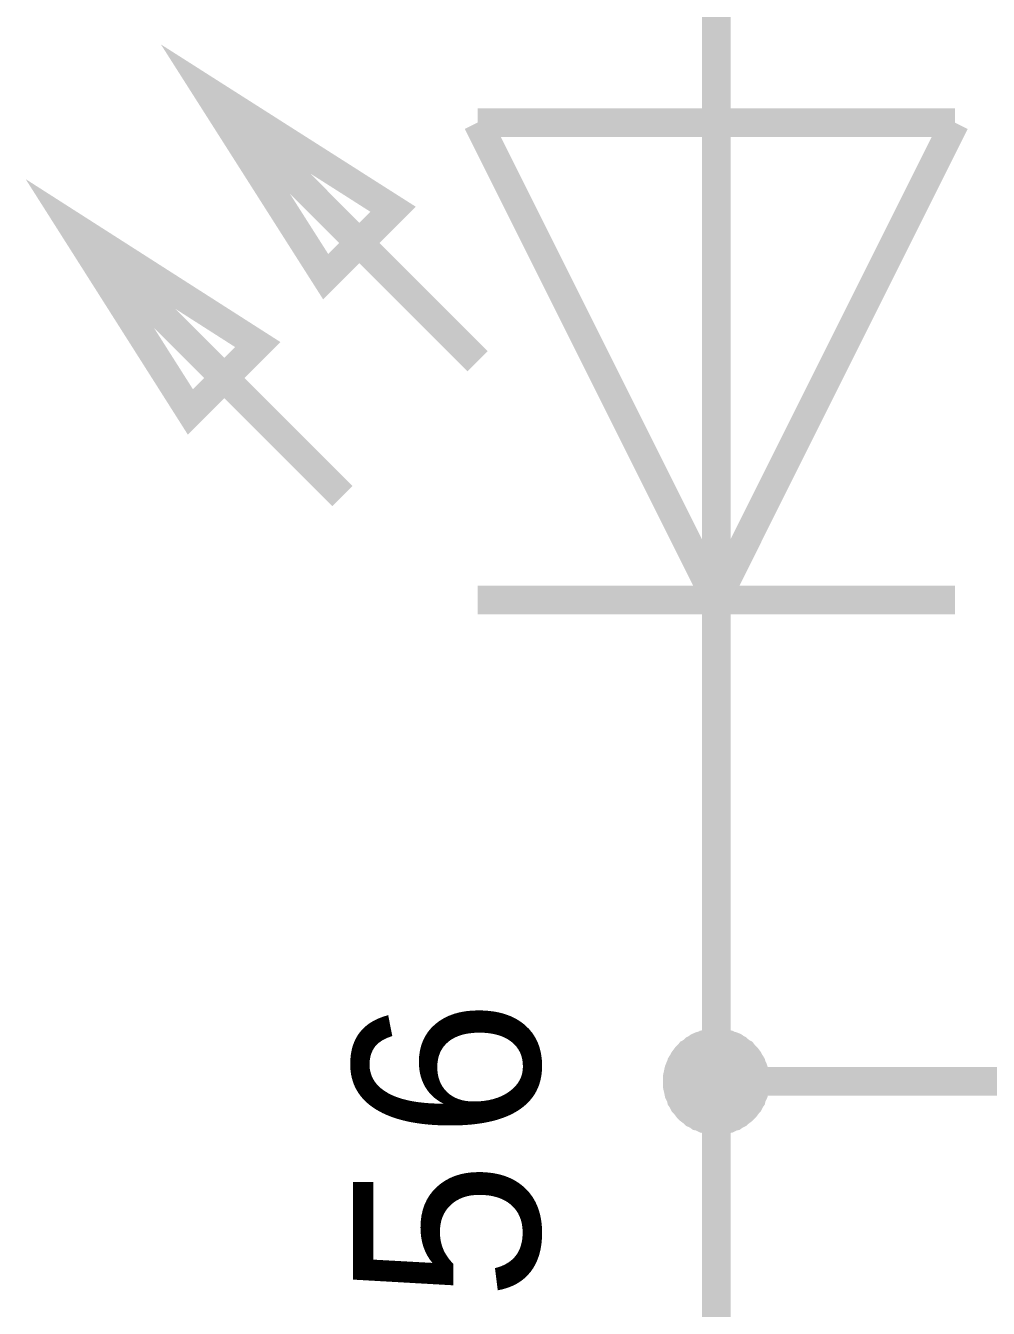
# Model space of a CAD drawing. Header units: millimetres. Extents: x 0 to 20.9, y 0 to 9.5.
# Drawn here: x 0.715 to 1.112, y 3.813 to 4.341 of the extents above; entities that cross this region are included whole.
import ezdxf

# ---------------------------------------------------------------- set-up
doc = ezdxf.new("R2010")
doc.units = ezdxf.units.MM
doc.header["$MEASUREMENT"] = 0
doc.layers.add('Sheet', color=255, linetype='Continuous')

msp = doc.modelspace()

# ---------------------------------------------------------------- linework, layer by layer
at = {"layer": 'Sheet'}
for points, const_width in [([(1.00016, 4.3014), (1.00016, 4.39997)], 0.0118), ([(0.90179, 4.20303), (0.79048, 4.31435)], 0.0118), ([(0.83914, 4.23791), (0.79048, 4.31435)], 0.0118), ([(0.86692, 4.26569), (0.79048, 4.31435)], 0.0118), ([(0.90179, 4.3014), (1.09853, 4.3014)], 0.0118), ([(0.90179, 4.3014), (1.00016, 4.10466)], 0.0118), ([(1.09853, 4.3014), (1.00016, 4.10466)], 0.0118), ([(1.00016, 4.10466), (1.00016, 4.3014)], 0.0118), ([(0.84603, 4.14748), (0.73472, 4.25879)], 0.0118), ([(0.81115, 4.20992), (0.73472, 4.25879)], 0.0118), ([(0.78338, 4.18215), (0.73472, 4.25879)], 0.0118), ([(0.90179, 4.10466), (1.09853, 4.10466)], 0.0118), ([(1.00016, 4.10466), (1.00016, 4.0063)], 0.0118), ([(1.00016, 3.90626), (1.00016, 4.0063)], 0.0118), ([(0.98011, 3.90626), (0.98011, 3.90731), (0.98011, 3.90835), (0.98032, 3.90939), (0.98053, 3.91023), (0.98074, 3.91127), (0.98095, 3.91211), (0.98136, 3.91315), (0.98178, 3.91399), (0.98199, 3.91482), (0.98262, 3.91587), (0.98303, 3.91649), (0.98345, 3.91733), (0.98408, 3.91817), (0.98471, 3.919), (0.98533, 3.91963), (0.98596, 3.92025), (0.98658, 3.92109), (0.98742, 3.92151), (0.98826, 3.92213), (0.98888, 3.92276), (0.98972, 3.92318), (0.99055, 3.9238), (0.99139, 3.92422), (0.99243, 3.92464), (0.99327, 3.92485), (0.9941, 3.92527), (0.99515, 3.92547), (0.99619, 3.92568), (0.99703, 3.92589), (0.99807, 3.9261), (0.99912, 3.9261), (1.00016, 3.9261)], 0.0039), ([(0.98011, 3.90626), (0.98011, 3.90731), (0.98011, 3.90835), (0.98032, 3.90939), (0.98053, 3.91023), (0.98074, 3.91127), (0.98095, 3.91211), (0.98136, 3.91315), (0.98178, 3.91399), (0.98199, 3.91482), (0.98262, 3.91587), (0.98303, 3.91649), (0.98345, 3.91733), (0.98408, 3.91817), (0.98471, 3.919), (0.98533, 3.91963), (0.98596, 3.92025), (0.98658, 3.92109), (0.98742, 3.92151), (0.98826, 3.92213), (0.98888, 3.92276), (0.98972, 3.92318), (0.99055, 3.9238), (0.99139, 3.92422), (0.99243, 3.92464), (0.99327, 3.92485), (0.9941, 3.92527), (0.99515, 3.92547), (0.99619, 3.92568), (0.99703, 3.92589), (0.99807, 3.9261), (0.99912, 3.9261), (1.00016, 3.9261)], 0.0039), ([(0.98011, 3.90626), (0.98011, 3.90731), (0.98011, 3.90835), (0.98032, 3.90939), (0.98053, 3.91023), (0.98074, 3.91127), (0.98095, 3.91211), (0.98136, 3.91315), (0.98178, 3.91399), (0.98199, 3.91482), (0.98262, 3.91587), (0.98303, 3.91649), (0.98345, 3.91733), (0.98408, 3.91817), (0.98471, 3.919), (0.98533, 3.91963), (0.98596, 3.92025), (0.98658, 3.92109), (0.98742, 3.92151), (0.98826, 3.92213), (0.98888, 3.92276), (0.98972, 3.92318), (0.99055, 3.9238), (0.99139, 3.92422), (0.99243, 3.92464), (0.99327, 3.92485), (0.9941, 3.92527), (0.99515, 3.92547), (0.99619, 3.92568), (0.99703, 3.92589), (0.99807, 3.9261), (0.99912, 3.9261), (1.00016, 3.9261)], 0.0039), ([(0.98011, 3.90626), (0.98011, 3.90731), (0.98011, 3.90835), (0.98032, 3.90939), (0.98053, 3.91023), (0.98074, 3.91127), (0.98095, 3.91211), (0.98136, 3.91315), (0.98178, 3.91399), (0.98199, 3.91482), (0.98262, 3.91587), (0.98303, 3.91649), (0.98345, 3.91733), (0.98408, 3.91817), (0.98471, 3.919), (0.98533, 3.91963), (0.98596, 3.92025), (0.98658, 3.92109), (0.98742, 3.92151), (0.98826, 3.92213), (0.98888, 3.92276), (0.98972, 3.92318), (0.99055, 3.9238), (0.99139, 3.92422), (0.99243, 3.92464), (0.99327, 3.92485), (0.9941, 3.92527), (0.99515, 3.92547), (0.99619, 3.92568), (0.99703, 3.92589), (0.99807, 3.9261), (0.99912, 3.9261), (1.00016, 3.9261)], 0.0039), ([(0.98011, 3.90626), (0.98011, 3.90731), (0.98011, 3.90835), (0.98032, 3.90939), (0.98053, 3.91023), (0.98074, 3.91127), (0.98095, 3.91211), (0.98136, 3.91315), (0.98178, 3.91399), (0.98199, 3.91482), (0.98262, 3.91587), (0.98303, 3.91649), (0.98345, 3.91733), (0.98408, 3.91817), (0.98471, 3.919), (0.98533, 3.91963), (0.98596, 3.92025), (0.98658, 3.92109), (0.98742, 3.92151), (0.98826, 3.92213), (0.98888, 3.92276), (0.98972, 3.92318), (0.99055, 3.9238), (0.99139, 3.92422), (0.99243, 3.92464), (0.99327, 3.92485), (0.9941, 3.92527), (0.99515, 3.92547), (0.99619, 3.92568), (0.99703, 3.92589), (0.99807, 3.9261), (0.99912, 3.9261), (1.00016, 3.9261)], 0.0039), ([(0.98011, 3.90626), (0.98011, 3.90731), (0.98011, 3.90835), (0.98032, 3.90939), (0.98053, 3.91023), (0.98074, 3.91127), (0.98095, 3.91211), (0.98136, 3.91315), (0.98178, 3.91399), (0.98199, 3.91482), (0.98262, 3.91587), (0.98303, 3.91649), (0.98345, 3.91733), (0.98408, 3.91817), (0.98471, 3.919), (0.98533, 3.91963), (0.98596, 3.92025), (0.98658, 3.92109), (0.98742, 3.92151), (0.98826, 3.92213), (0.98888, 3.92276), (0.98972, 3.92318), (0.99055, 3.9238), (0.99139, 3.92422), (0.99243, 3.92464), (0.99327, 3.92485), (0.9941, 3.92527), (0.99515, 3.92547), (0.99619, 3.92568), (0.99703, 3.92589), (0.99807, 3.9261), (0.99912, 3.9261), (1.00016, 3.9261)], 0.0039), ([(0.98011, 3.90626), (0.98011, 3.90731), (0.98011, 3.90835), (0.98032, 3.90939), (0.98053, 3.91023), (0.98074, 3.91127), (0.98095, 3.91211), (0.98136, 3.91315), (0.98178, 3.91399), (0.98199, 3.91482), (0.98262, 3.91587), (0.98303, 3.91649), (0.98345, 3.91733), (0.98408, 3.91817), (0.98471, 3.919), (0.98533, 3.91963), (0.98596, 3.92025), (0.98658, 3.92109), (0.98742, 3.92151), (0.98826, 3.92213), (0.98888, 3.92276), (0.98972, 3.92318), (0.99055, 3.9238), (0.99139, 3.92422), (0.99243, 3.92464), (0.99327, 3.92485), (0.9941, 3.92527), (0.99515, 3.92547), (0.99619, 3.92568), (0.99703, 3.92589), (0.99807, 3.9261), (0.99912, 3.9261), (1.00016, 3.9261)], 0.0039), ([(0.98011, 3.90626), (0.98011, 3.90731), (0.98011, 3.90835), (0.98032, 3.90939), (0.98053, 3.91023), (0.98074, 3.91127), (0.98095, 3.91211), (0.98136, 3.91315), (0.98178, 3.91399), (0.98199, 3.91482), (0.98262, 3.91587), (0.98303, 3.91649), (0.98345, 3.91733), (0.98408, 3.91817), (0.98471, 3.919), (0.98533, 3.91963), (0.98596, 3.92025), (0.98658, 3.92109), (0.98742, 3.92151), (0.98826, 3.92213), (0.98888, 3.92276), (0.98972, 3.92318), (0.99055, 3.9238), (0.99139, 3.92422), (0.99243, 3.92464), (0.99327, 3.92485), (0.9941, 3.92527), (0.99515, 3.92547), (0.99619, 3.92568), (0.99703, 3.92589), (0.99807, 3.9261), (0.99912, 3.9261), (1.00016, 3.9261)], 0.0039), ([(1.00016, 3.9261), (1.00016, 3.9261)], 0.0039), ([(1.00016, 3.9261), (1.0012, 3.9261), (1.00225, 3.9261), (1.00329, 3.92589), (1.00413, 3.92568), (1.00517, 3.92547), (1.00622, 3.92527), (1.00705, 3.92485), (1.00789, 3.92464), (1.00893, 3.92422), (1.00977, 3.9238), (1.0106, 3.92318), (1.01144, 3.92276), (1.01206, 3.92213), (1.0129, 3.92151), (1.01373, 3.92109), (1.01436, 3.92025), (1.01499, 3.91963), (1.01561, 3.919), (1.01624, 3.91817), (1.01687, 3.91733), (1.01728, 3.91649), (1.0177, 3.91587), (1.01833, 3.91482), (1.01854, 3.91399), (1.01896, 3.91315), (1.01937, 3.91211), (1.01958, 3.91127), (1.01979, 3.91023), (1.02, 3.90939), (1.02021, 3.90835), (1.02021, 3.90731), (1.02021, 3.90626)], 0.0039), ([(1.00016, 3.9261), (1.00016, 3.9261)], 0.0039), ([(1.00016, 3.9261), (1.0012, 3.9261), (1.00225, 3.9261), (1.00329, 3.92589), (1.00413, 3.92568), (1.00517, 3.92547), (1.00622, 3.92527), (1.00705, 3.92485), (1.00789, 3.92464), (1.00893, 3.92422), (1.00977, 3.9238), (1.0106, 3.92318), (1.01144, 3.92276), (1.01206, 3.92213), (1.0129, 3.92151), (1.01373, 3.92109), (1.01436, 3.92025), (1.01499, 3.91963), (1.01561, 3.919), (1.01624, 3.91817), (1.01687, 3.91733), (1.01728, 3.91649), (1.0177, 3.91587), (1.01833, 3.91482), (1.01854, 3.91399), (1.01896, 3.91315), (1.01937, 3.91211), (1.01958, 3.91127), (1.01979, 3.91023), (1.02, 3.90939), (1.02021, 3.90835), (1.02021, 3.90731), (1.02021, 3.90626)], 0.0039), ([(1.00016, 3.9261), (1.00016, 3.9261)], 0.0039), ([(1.00016, 3.9261), (1.0012, 3.9261), (1.00225, 3.9261), (1.00329, 3.92589), (1.00413, 3.92568), (1.00517, 3.92547), (1.00622, 3.92527), (1.00705, 3.92485), (1.00789, 3.92464), (1.00893, 3.92422), (1.00977, 3.9238), (1.0106, 3.92318), (1.01144, 3.92276), (1.01206, 3.92213), (1.0129, 3.92151), (1.01373, 3.92109), (1.01436, 3.92025), (1.01499, 3.91963), (1.01561, 3.919), (1.01624, 3.91817), (1.01687, 3.91733), (1.01728, 3.91649), (1.0177, 3.91587), (1.01833, 3.91482), (1.01854, 3.91399), (1.01896, 3.91315), (1.01937, 3.91211), (1.01958, 3.91127), (1.01979, 3.91023), (1.02, 3.90939), (1.02021, 3.90835), (1.02021, 3.90731), (1.02021, 3.90626)], 0.0039), ([(1.00016, 3.9261), (1.00016, 3.9261)], 0.0039), ([(1.00016, 3.9261), (1.0012, 3.9261), (1.00225, 3.9261), (1.00329, 3.92589), (1.00413, 3.92568), (1.00517, 3.92547), (1.00622, 3.92527), (1.00705, 3.92485), (1.00789, 3.92464), (1.00893, 3.92422), (1.00977, 3.9238), (1.0106, 3.92318), (1.01144, 3.92276), (1.01206, 3.92213), (1.0129, 3.92151), (1.01373, 3.92109), (1.01436, 3.92025), (1.01499, 3.91963), (1.01561, 3.919), (1.01624, 3.91817), (1.01687, 3.91733), (1.01728, 3.91649), (1.0177, 3.91587), (1.01833, 3.91482), (1.01854, 3.91399), (1.01896, 3.91315), (1.01937, 3.91211), (1.01958, 3.91127), (1.01979, 3.91023), (1.02, 3.90939), (1.02021, 3.90835), (1.02021, 3.90731), (1.02021, 3.90626)], 0.0039), ([(1.00016, 3.9261), (1.00016, 3.9261)], 0.0039), ([(1.00016, 3.9261), (1.0012, 3.9261), (1.00225, 3.9261), (1.00329, 3.92589), (1.00413, 3.92568), (1.00517, 3.92547), (1.00622, 3.92527), (1.00705, 3.92485), (1.00789, 3.92464), (1.00893, 3.92422), (1.00977, 3.9238), (1.0106, 3.92318), (1.01144, 3.92276), (1.01206, 3.92213), (1.0129, 3.92151), (1.01373, 3.92109), (1.01436, 3.92025), (1.01499, 3.91963), (1.01561, 3.919), (1.01624, 3.91817), (1.01687, 3.91733), (1.01728, 3.91649), (1.0177, 3.91587), (1.01833, 3.91482), (1.01854, 3.91399), (1.01896, 3.91315), (1.01937, 3.91211), (1.01958, 3.91127), (1.01979, 3.91023), (1.02, 3.90939), (1.02021, 3.90835), (1.02021, 3.90731), (1.02021, 3.90626)], 0.0039), ([(1.00016, 3.9261), (1.00016, 3.9261)], 0.0039), ([(1.00016, 3.9261), (1.0012, 3.9261), (1.00225, 3.9261), (1.00329, 3.92589), (1.00413, 3.92568), (1.00517, 3.92547), (1.00622, 3.92527), (1.00705, 3.92485), (1.00789, 3.92464), (1.00893, 3.92422), (1.00977, 3.9238), (1.0106, 3.92318), (1.01144, 3.92276), (1.01206, 3.92213), (1.0129, 3.92151), (1.01373, 3.92109), (1.01436, 3.92025), (1.01499, 3.91963), (1.01561, 3.919), (1.01624, 3.91817), (1.01687, 3.91733), (1.01728, 3.91649), (1.0177, 3.91587), (1.01833, 3.91482), (1.01854, 3.91399), (1.01896, 3.91315), (1.01937, 3.91211), (1.01958, 3.91127), (1.01979, 3.91023), (1.02, 3.90939), (1.02021, 3.90835), (1.02021, 3.90731), (1.02021, 3.90626)], 0.0039), ([(1.00016, 3.9261), (1.00016, 3.9261)], 0.0039), ([(1.00016, 3.9261), (1.0012, 3.9261), (1.00225, 3.9261), (1.00329, 3.92589), (1.00413, 3.92568), (1.00517, 3.92547), (1.00622, 3.92527), (1.00705, 3.92485), (1.00789, 3.92464), (1.00893, 3.92422), (1.00977, 3.9238), (1.0106, 3.92318), (1.01144, 3.92276), (1.01206, 3.92213), (1.0129, 3.92151), (1.01373, 3.92109), (1.01436, 3.92025), (1.01499, 3.91963), (1.01561, 3.919), (1.01624, 3.91817), (1.01687, 3.91733), (1.01728, 3.91649), (1.0177, 3.91587), (1.01833, 3.91482), (1.01854, 3.91399), (1.01896, 3.91315), (1.01937, 3.91211), (1.01958, 3.91127), (1.01979, 3.91023), (1.02, 3.90939), (1.02021, 3.90835), (1.02021, 3.90731), (1.02021, 3.90626)], 0.0039), ([(1.00016, 3.9261), (1.00016, 3.9261)], 0.0039), ([(1.00016, 3.9261), (1.0012, 3.9261), (1.00225, 3.9261), (1.00329, 3.92589), (1.00413, 3.92568), (1.00517, 3.92547), (1.00622, 3.92527), (1.00705, 3.92485), (1.00789, 3.92464), (1.00893, 3.92422), (1.00977, 3.9238), (1.0106, 3.92318), (1.01144, 3.92276), (1.01206, 3.92213), (1.0129, 3.92151), (1.01373, 3.92109), (1.01436, 3.92025), (1.01499, 3.91963), (1.01561, 3.919), (1.01624, 3.91817), (1.01687, 3.91733), (1.01728, 3.91649), (1.0177, 3.91587), (1.01833, 3.91482), (1.01854, 3.91399), (1.01896, 3.91315), (1.01937, 3.91211), (1.01958, 3.91127), (1.01979, 3.91023), (1.02, 3.90939), (1.02021, 3.90835), (1.02021, 3.90731), (1.02021, 3.90626)], 0.0039), ([(1.4001, 3.79996), (1.4001, 3.90626), (1.00016, 3.90626), (1.00016, 3.79996)], 0.0118), ([(1.00016, 3.88621), (0.99912, 3.88621), (0.99807, 3.88621), (0.99703, 3.88642), (0.99619, 3.88663), (0.99515, 3.88684), (0.9941, 3.88705), (0.99327, 3.88746), (0.99243, 3.88788), (0.99139, 3.88809), (0.99055, 3.88872), (0.98972, 3.88914), (0.98888, 3.88955), (0.98826, 3.89018), (0.98742, 3.89081), (0.98658, 3.89143), (0.98596, 3.89206), (0.98533, 3.89269), (0.98471, 3.89352), (0.98408, 3.89436), (0.98345, 3.89498), (0.98303, 3.89582), (0.98262, 3.89665), (0.98199, 3.89749), (0.98178, 3.89853), (0.98136, 3.89937), (0.98095, 3.9002), (0.98074, 3.90125), (0.98053, 3.90229), (0.98032, 3.90313), (0.98011, 3.90417), (0.98011, 3.90522), (0.98011, 3.90626)], 0.0039), ([(0.98011, 3.90626), (0.98011, 3.90626)], 0.0039), ([(1.00016, 3.88621), (0.99912, 3.88621), (0.99807, 3.88621), (0.99703, 3.88642), (0.99619, 3.88663), (0.99515, 3.88684), (0.9941, 3.88705), (0.99327, 3.88746), (0.99243, 3.88788), (0.99139, 3.88809), (0.99055, 3.88872), (0.98972, 3.88914), (0.98888, 3.88955), (0.98826, 3.89018), (0.98742, 3.89081), (0.98658, 3.89143), (0.98596, 3.89206), (0.98533, 3.89269), (0.98471, 3.89352), (0.98408, 3.89436), (0.98345, 3.89498), (0.98303, 3.89582), (0.98262, 3.89665), (0.98199, 3.89749), (0.98178, 3.89853), (0.98136, 3.89937), (0.98095, 3.9002), (0.98074, 3.90125), (0.98053, 3.90229), (0.98032, 3.90313), (0.98011, 3.90417), (0.98011, 3.90522), (0.98011, 3.90626)], 0.0039), ([(0.98011, 3.90626), (0.98011, 3.90626)], 0.0039), ([(1.00016, 3.88621), (0.99912, 3.88621), (0.99807, 3.88621), (0.99703, 3.88642), (0.99619, 3.88663), (0.99515, 3.88684), (0.9941, 3.88705), (0.99327, 3.88746), (0.99243, 3.88788), (0.99139, 3.88809), (0.99055, 3.88872), (0.98972, 3.88914), (0.98888, 3.88955), (0.98826, 3.89018), (0.98742, 3.89081), (0.98658, 3.89143), (0.98596, 3.89206), (0.98533, 3.89269), (0.98471, 3.89352), (0.98408, 3.89436), (0.98345, 3.89498), (0.98303, 3.89582), (0.98262, 3.89665), (0.98199, 3.89749), (0.98178, 3.89853), (0.98136, 3.89937), (0.98095, 3.9002), (0.98074, 3.90125), (0.98053, 3.90229), (0.98032, 3.90313), (0.98011, 3.90417), (0.98011, 3.90522), (0.98011, 3.90626)], 0.0039), ([(0.98011, 3.90626), (0.98011, 3.90626)], 0.0039), ([(1.00016, 3.88621), (0.99912, 3.88621), (0.99807, 3.88621), (0.99703, 3.88642), (0.99619, 3.88663), (0.99515, 3.88684), (0.9941, 3.88705), (0.99327, 3.88746), (0.99243, 3.88788), (0.99139, 3.88809), (0.99055, 3.88872), (0.98972, 3.88914), (0.98888, 3.88955), (0.98826, 3.89018), (0.98742, 3.89081), (0.98658, 3.89143), (0.98596, 3.89206), (0.98533, 3.89269), (0.98471, 3.89352), (0.98408, 3.89436), (0.98345, 3.89498), (0.98303, 3.89582), (0.98262, 3.89665), (0.98199, 3.89749), (0.98178, 3.89853), (0.98136, 3.89937), (0.98095, 3.9002), (0.98074, 3.90125), (0.98053, 3.90229), (0.98032, 3.90313), (0.98011, 3.90417), (0.98011, 3.90522), (0.98011, 3.90626)], 0.0039), ([(0.98011, 3.90626), (0.98011, 3.90626)], 0.0039), ([(1.00016, 3.88621), (0.99912, 3.88621), (0.99807, 3.88621), (0.99703, 3.88642), (0.99619, 3.88663), (0.99515, 3.88684), (0.9941, 3.88705), (0.99327, 3.88746), (0.99243, 3.88788), (0.99139, 3.88809), (0.99055, 3.88872), (0.98972, 3.88914), (0.98888, 3.88955), (0.98826, 3.89018), (0.98742, 3.89081), (0.98658, 3.89143), (0.98596, 3.89206), (0.98533, 3.89269), (0.98471, 3.89352), (0.98408, 3.89436), (0.98345, 3.89498), (0.98303, 3.89582), (0.98262, 3.89665), (0.98199, 3.89749), (0.98178, 3.89853), (0.98136, 3.89937), (0.98095, 3.9002), (0.98074, 3.90125), (0.98053, 3.90229), (0.98032, 3.90313), (0.98011, 3.90417), (0.98011, 3.90522), (0.98011, 3.90626)], 0.0039), ([(0.98011, 3.90626), (0.98011, 3.90626)], 0.0039), ([(1.00016, 3.88621), (0.99912, 3.88621), (0.99807, 3.88621), (0.99703, 3.88642), (0.99619, 3.88663), (0.99515, 3.88684), (0.9941, 3.88705), (0.99327, 3.88746), (0.99243, 3.88788), (0.99139, 3.88809), (0.99055, 3.88872), (0.98972, 3.88914), (0.98888, 3.88955), (0.98826, 3.89018), (0.98742, 3.89081), (0.98658, 3.89143), (0.98596, 3.89206), (0.98533, 3.89269), (0.98471, 3.89352), (0.98408, 3.89436), (0.98345, 3.89498), (0.98303, 3.89582), (0.98262, 3.89665), (0.98199, 3.89749), (0.98178, 3.89853), (0.98136, 3.89937), (0.98095, 3.9002), (0.98074, 3.90125), (0.98053, 3.90229), (0.98032, 3.90313), (0.98011, 3.90417), (0.98011, 3.90522), (0.98011, 3.90626)], 0.0039), ([(0.98011, 3.90626), (0.98011, 3.90626)], 0.0039), ([(1.00016, 3.88621), (0.99912, 3.88621), (0.99807, 3.88621), (0.99703, 3.88642), (0.99619, 3.88663), (0.99515, 3.88684), (0.9941, 3.88705), (0.99327, 3.88746), (0.99243, 3.88788), (0.99139, 3.88809), (0.99055, 3.88872), (0.98972, 3.88914), (0.98888, 3.88955), (0.98826, 3.89018), (0.98742, 3.89081), (0.98658, 3.89143), (0.98596, 3.89206), (0.98533, 3.89269), (0.98471, 3.89352), (0.98408, 3.89436), (0.98345, 3.89498), (0.98303, 3.89582), (0.98262, 3.89665), (0.98199, 3.89749), (0.98178, 3.89853), (0.98136, 3.89937), (0.98095, 3.9002), (0.98074, 3.90125), (0.98053, 3.90229), (0.98032, 3.90313), (0.98011, 3.90417), (0.98011, 3.90522), (0.98011, 3.90626)], 0.0039), ([(0.98011, 3.90626), (0.98011, 3.90626)], 0.0039), ([(1.00016, 3.88621), (0.99912, 3.88621), (0.99807, 3.88621), (0.99703, 3.88642), (0.99619, 3.88663), (0.99515, 3.88684), (0.9941, 3.88705), (0.99327, 3.88746), (0.99243, 3.88788), (0.99139, 3.88809), (0.99055, 3.88872), (0.98972, 3.88914), (0.98888, 3.88955), (0.98826, 3.89018), (0.98742, 3.89081), (0.98658, 3.89143), (0.98596, 3.89206), (0.98533, 3.89269), (0.98471, 3.89352), (0.98408, 3.89436), (0.98345, 3.89498), (0.98303, 3.89582), (0.98262, 3.89665), (0.98199, 3.89749), (0.98178, 3.89853), (0.98136, 3.89937), (0.98095, 3.9002), (0.98074, 3.90125), (0.98053, 3.90229), (0.98032, 3.90313), (0.98011, 3.90417), (0.98011, 3.90522), (0.98011, 3.90626)], 0.0039), ([(0.98011, 3.90626), (0.98011, 3.90626)], 0.0039), ([(1.02021, 3.90626), (1.02021, 3.90522), (1.02021, 3.90417), (1.02, 3.90313), (1.01979, 3.90229), (1.01958, 3.90125), (1.01937, 3.9002), (1.01896, 3.89937), (1.01854, 3.89853), (1.01833, 3.89749), (1.0177, 3.89665), (1.01728, 3.89582), (1.01687, 3.89498), (1.01624, 3.89436), (1.01561, 3.89352), (1.01499, 3.89269), (1.01436, 3.89206), (1.01373, 3.89143), (1.0129, 3.89081), (1.01206, 3.89018), (1.01144, 3.88955), (1.0106, 3.88914), (1.00977, 3.88872), (1.00893, 3.88809), (1.00789, 3.88788), (1.00705, 3.88746), (1.00622, 3.88705), (1.00517, 3.88684), (1.00413, 3.88663), (1.00329, 3.88642), (1.00225, 3.88621), (1.0012, 3.88621), (1.00016, 3.88621)], 0.0039), ([(1.02021, 3.90626), (1.02021, 3.90522), (1.02021, 3.90417), (1.02, 3.90313), (1.01979, 3.90229), (1.01958, 3.90125), (1.01937, 3.9002), (1.01896, 3.89937), (1.01854, 3.89853), (1.01833, 3.89749), (1.0177, 3.89665), (1.01728, 3.89582), (1.01687, 3.89498), (1.01624, 3.89436), (1.01561, 3.89352), (1.01499, 3.89269), (1.01436, 3.89206), (1.01373, 3.89143), (1.0129, 3.89081), (1.01206, 3.89018), (1.01144, 3.88955), (1.0106, 3.88914), (1.00977, 3.88872), (1.00893, 3.88809), (1.00789, 3.88788), (1.00705, 3.88746), (1.00622, 3.88705), (1.00517, 3.88684), (1.00413, 3.88663), (1.00329, 3.88642), (1.00225, 3.88621), (1.0012, 3.88621), (1.00016, 3.88621)], 0.0039), ([(1.02021, 3.90626), (1.02021, 3.90522), (1.02021, 3.90417), (1.02, 3.90313), (1.01979, 3.90229), (1.01958, 3.90125), (1.01937, 3.9002), (1.01896, 3.89937), (1.01854, 3.89853), (1.01833, 3.89749), (1.0177, 3.89665), (1.01728, 3.89582), (1.01687, 3.89498), (1.01624, 3.89436), (1.01561, 3.89352), (1.01499, 3.89269), (1.01436, 3.89206), (1.01373, 3.89143), (1.0129, 3.89081), (1.01206, 3.89018), (1.01144, 3.88955), (1.0106, 3.88914), (1.00977, 3.88872), (1.00893, 3.88809), (1.00789, 3.88788), (1.00705, 3.88746), (1.00622, 3.88705), (1.00517, 3.88684), (1.00413, 3.88663), (1.00329, 3.88642), (1.00225, 3.88621), (1.0012, 3.88621), (1.00016, 3.88621)], 0.0039), ([(1.02021, 3.90626), (1.02021, 3.90522), (1.02021, 3.90417), (1.02, 3.90313), (1.01979, 3.90229), (1.01958, 3.90125), (1.01937, 3.9002), (1.01896, 3.89937), (1.01854, 3.89853), (1.01833, 3.89749), (1.0177, 3.89665), (1.01728, 3.89582), (1.01687, 3.89498), (1.01624, 3.89436), (1.01561, 3.89352), (1.01499, 3.89269), (1.01436, 3.89206), (1.01373, 3.89143), (1.0129, 3.89081), (1.01206, 3.89018), (1.01144, 3.88955), (1.0106, 3.88914), (1.00977, 3.88872), (1.00893, 3.88809), (1.00789, 3.88788), (1.00705, 3.88746), (1.00622, 3.88705), (1.00517, 3.88684), (1.00413, 3.88663), (1.00329, 3.88642), (1.00225, 3.88621), (1.0012, 3.88621), (1.00016, 3.88621)], 0.0039), ([(1.02021, 3.90626), (1.02021, 3.90522), (1.02021, 3.90417), (1.02, 3.90313), (1.01979, 3.90229), (1.01958, 3.90125), (1.01937, 3.9002), (1.01896, 3.89937), (1.01854, 3.89853), (1.01833, 3.89749), (1.0177, 3.89665), (1.01728, 3.89582), (1.01687, 3.89498), (1.01624, 3.89436), (1.01561, 3.89352), (1.01499, 3.89269), (1.01436, 3.89206), (1.01373, 3.89143), (1.0129, 3.89081), (1.01206, 3.89018), (1.01144, 3.88955), (1.0106, 3.88914), (1.00977, 3.88872), (1.00893, 3.88809), (1.00789, 3.88788), (1.00705, 3.88746), (1.00622, 3.88705), (1.00517, 3.88684), (1.00413, 3.88663), (1.00329, 3.88642), (1.00225, 3.88621), (1.0012, 3.88621), (1.00016, 3.88621)], 0.0039), ([(1.02021, 3.90626), (1.02021, 3.90522), (1.02021, 3.90417), (1.02, 3.90313), (1.01979, 3.90229), (1.01958, 3.90125), (1.01937, 3.9002), (1.01896, 3.89937), (1.01854, 3.89853), (1.01833, 3.89749), (1.0177, 3.89665), (1.01728, 3.89582), (1.01687, 3.89498), (1.01624, 3.89436), (1.01561, 3.89352), (1.01499, 3.89269), (1.01436, 3.89206), (1.01373, 3.89143), (1.0129, 3.89081), (1.01206, 3.89018), (1.01144, 3.88955), (1.0106, 3.88914), (1.00977, 3.88872), (1.00893, 3.88809), (1.00789, 3.88788), (1.00705, 3.88746), (1.00622, 3.88705), (1.00517, 3.88684), (1.00413, 3.88663), (1.00329, 3.88642), (1.00225, 3.88621), (1.0012, 3.88621), (1.00016, 3.88621)], 0.0039), ([(1.02021, 3.90626), (1.02021, 3.90522), (1.02021, 3.90417), (1.02, 3.90313), (1.01979, 3.90229), (1.01958, 3.90125), (1.01937, 3.9002), (1.01896, 3.89937), (1.01854, 3.89853), (1.01833, 3.89749), (1.0177, 3.89665), (1.01728, 3.89582), (1.01687, 3.89498), (1.01624, 3.89436), (1.01561, 3.89352), (1.01499, 3.89269), (1.01436, 3.89206), (1.01373, 3.89143), (1.0129, 3.89081), (1.01206, 3.89018), (1.01144, 3.88955), (1.0106, 3.88914), (1.00977, 3.88872), (1.00893, 3.88809), (1.00789, 3.88788), (1.00705, 3.88746), (1.00622, 3.88705), (1.00517, 3.88684), (1.00413, 3.88663), (1.00329, 3.88642), (1.00225, 3.88621), (1.0012, 3.88621), (1.00016, 3.88621)], 0.0039), ([(1.02021, 3.90626), (1.02021, 3.90522), (1.02021, 3.90417), (1.02, 3.90313), (1.01979, 3.90229), (1.01958, 3.90125), (1.01937, 3.9002), (1.01896, 3.89937), (1.01854, 3.89853), (1.01833, 3.89749), (1.0177, 3.89665), (1.01728, 3.89582), (1.01687, 3.89498), (1.01624, 3.89436), (1.01561, 3.89352), (1.01499, 3.89269), (1.01436, 3.89206), (1.01373, 3.89143), (1.0129, 3.89081), (1.01206, 3.89018), (1.01144, 3.88955), (1.0106, 3.88914), (1.00977, 3.88872), (1.00893, 3.88809), (1.00789, 3.88788), (1.00705, 3.88746), (1.00622, 3.88705), (1.00517, 3.88684), (1.00413, 3.88663), (1.00329, 3.88642), (1.00225, 3.88621), (1.0012, 3.88621), (1.00016, 3.88621)], 0.0039), ([(1.02021, 3.90626), (1.02021, 3.90626), (1.02021, 3.90626), (1.02021, 3.90626), (1.02021, 3.90626), (1.02021, 3.90626), (1.02021, 3.90626), (1.02021, 3.90626), (1.02021, 3.90626), (1.02021, 3.90626), (1.02021, 3.90626), (1.02021, 3.90626), (1.02021, 3.90626), (1.02021, 3.90626), (1.02021, 3.90626), (1.02021, 3.90626), (1.02021, 3.90626), (1.02021, 3.90626), (1.02021, 3.90626), (1.02021, 3.90626), (1.02021, 3.90626), (1.02021, 3.90626), (1.02021, 3.90626), (1.02021, 3.90626), (1.02021, 3.90626), (1.02021, 3.90626), (1.02021, 3.90626), (1.02021, 3.90626), (1.02021, 3.90626), (1.02021, 3.90626), (1.02021, 3.90626), (1.02021, 3.90626), (1.02021, 3.90626)], 0.0039), ([(1.02021, 3.90626), (1.02021, 3.90626)], 0.0039), ([(1.02021, 3.90626), (1.02021, 3.90626), (1.02021, 3.90626), (1.02021, 3.90626), (1.02021, 3.90626), (1.02021, 3.90626), (1.02021, 3.90626), (1.02021, 3.90626), (1.02021, 3.90626), (1.02021, 3.90626), (1.02021, 3.90626), (1.02021, 3.90626), (1.02021, 3.90626), (1.02021, 3.90626), (1.02021, 3.90626), (1.02021, 3.90626), (1.02021, 3.90626), (1.02021, 3.90626), (1.02021, 3.90626), (1.02021, 3.90626), (1.02021, 3.90626), (1.02021, 3.90626), (1.02021, 3.90626), (1.02021, 3.90626), (1.02021, 3.90626), (1.02021, 3.90626), (1.02021, 3.90626), (1.02021, 3.90626), (1.02021, 3.90626), (1.02021, 3.90626), (1.02021, 3.90626), (1.02021, 3.90626), (1.02021, 3.90626)], 0.0039), ([(1.02021, 3.90626), (1.02021, 3.90626)], 0.0039), ([(1.02021, 3.90626), (1.02021, 3.90626), (1.02021, 3.90626), (1.02021, 3.90626), (1.02021, 3.90626), (1.02021, 3.90626), (1.02021, 3.90626), (1.02021, 3.90626), (1.02021, 3.90626), (1.02021, 3.90626), (1.02021, 3.90626), (1.02021, 3.90626), (1.02021, 3.90626), (1.02021, 3.90626), (1.02021, 3.90626), (1.02021, 3.90626), (1.02021, 3.90626), (1.02021, 3.90626), (1.02021, 3.90626), (1.02021, 3.90626), (1.02021, 3.90626), (1.02021, 3.90626), (1.02021, 3.90626), (1.02021, 3.90626), (1.02021, 3.90626), (1.02021, 3.90626), (1.02021, 3.90626), (1.02021, 3.90626), (1.02021, 3.90626), (1.02021, 3.90626), (1.02021, 3.90626), (1.02021, 3.90626), (1.02021, 3.90626)], 0.0039), ([(1.02021, 3.90626), (1.02021, 3.90626)], 0.0039), ([(1.02021, 3.90626), (1.02021, 3.90626), (1.02021, 3.90626), (1.02021, 3.90626), (1.02021, 3.90626), (1.02021, 3.90626), (1.02021, 3.90626), (1.02021, 3.90626), (1.02021, 3.90626), (1.02021, 3.90626), (1.02021, 3.90626), (1.02021, 3.90626), (1.02021, 3.90626), (1.02021, 3.90626), (1.02021, 3.90626), (1.02021, 3.90626), (1.02021, 3.90626), (1.02021, 3.90626), (1.02021, 3.90626), (1.02021, 3.90626), (1.02021, 3.90626), (1.02021, 3.90626), (1.02021, 3.90626), (1.02021, 3.90626), (1.02021, 3.90626), (1.02021, 3.90626), (1.02021, 3.90626), (1.02021, 3.90626), (1.02021, 3.90626), (1.02021, 3.90626), (1.02021, 3.90626), (1.02021, 3.90626), (1.02021, 3.90626)], 0.0039), ([(1.02021, 3.90626), (1.02021, 3.90626)], 0.0039), ([(1.02021, 3.90626), (1.02021, 3.90626), (1.02021, 3.90626), (1.02021, 3.90626), (1.02021, 3.90626), (1.02021, 3.90626), (1.02021, 3.90626), (1.02021, 3.90626), (1.02021, 3.90626), (1.02021, 3.90626), (1.02021, 3.90626), (1.02021, 3.90626), (1.02021, 3.90626), (1.02021, 3.90626), (1.02021, 3.90626), (1.02021, 3.90626), (1.02021, 3.90626), (1.02021, 3.90626), (1.02021, 3.90626), (1.02021, 3.90626), (1.02021, 3.90626), (1.02021, 3.90626), (1.02021, 3.90626), (1.02021, 3.90626), (1.02021, 3.90626), (1.02021, 3.90626), (1.02021, 3.90626), (1.02021, 3.90626), (1.02021, 3.90626), (1.02021, 3.90626), (1.02021, 3.90626), (1.02021, 3.90626), (1.02021, 3.90626)], 0.0039), ([(1.02021, 3.90626), (1.02021, 3.90626)], 0.0039), ([(1.02021, 3.90626), (1.02021, 3.90626), (1.02021, 3.90626), (1.02021, 3.90626), (1.02021, 3.90626), (1.02021, 3.90626), (1.02021, 3.90626), (1.02021, 3.90626), (1.02021, 3.90626), (1.02021, 3.90626), (1.02021, 3.90626), (1.02021, 3.90626), (1.02021, 3.90626), (1.02021, 3.90626), (1.02021, 3.90626), (1.02021, 3.90626), (1.02021, 3.90626), (1.02021, 3.90626), (1.02021, 3.90626), (1.02021, 3.90626), (1.02021, 3.90626), (1.02021, 3.90626), (1.02021, 3.90626), (1.02021, 3.90626), (1.02021, 3.90626), (1.02021, 3.90626), (1.02021, 3.90626), (1.02021, 3.90626), (1.02021, 3.90626), (1.02021, 3.90626), (1.02021, 3.90626), (1.02021, 3.90626), (1.02021, 3.90626)], 0.0039), ([(1.02021, 3.90626), (1.02021, 3.90626)], 0.0039), ([(1.02021, 3.90626), (1.02021, 3.90626), (1.02021, 3.90626), (1.02021, 3.90626), (1.02021, 3.90626), (1.02021, 3.90626), (1.02021, 3.90626), (1.02021, 3.90626), (1.02021, 3.90626), (1.02021, 3.90626), (1.02021, 3.90626), (1.02021, 3.90626), (1.02021, 3.90626), (1.02021, 3.90626), (1.02021, 3.90626), (1.02021, 3.90626), (1.02021, 3.90626), (1.02021, 3.90626), (1.02021, 3.90626), (1.02021, 3.90626), (1.02021, 3.90626), (1.02021, 3.90626), (1.02021, 3.90626), (1.02021, 3.90626), (1.02021, 3.90626), (1.02021, 3.90626), (1.02021, 3.90626), (1.02021, 3.90626), (1.02021, 3.90626), (1.02021, 3.90626), (1.02021, 3.90626), (1.02021, 3.90626), (1.02021, 3.90626)], 0.0039), ([(1.02021, 3.90626), (1.02021, 3.90626)], 0.0039), ([(1.02021, 3.90626), (1.02021, 3.90626), (1.02021, 3.90626), (1.02021, 3.90626), (1.02021, 3.90626), (1.02021, 3.90626), (1.02021, 3.90626), (1.02021, 3.90626), (1.02021, 3.90626), (1.02021, 3.90626), (1.02021, 3.90626), (1.02021, 3.90626), (1.02021, 3.90626), (1.02021, 3.90626), (1.02021, 3.90626), (1.02021, 3.90626), (1.02021, 3.90626), (1.02021, 3.90626), (1.02021, 3.90626), (1.02021, 3.90626), (1.02021, 3.90626), (1.02021, 3.90626), (1.02021, 3.90626), (1.02021, 3.90626), (1.02021, 3.90626), (1.02021, 3.90626), (1.02021, 3.90626), (1.02021, 3.90626), (1.02021, 3.90626), (1.02021, 3.90626), (1.02021, 3.90626), (1.02021, 3.90626), (1.02021, 3.90626)], 0.0039), ([(1.02021, 3.90626), (1.02021, 3.90626)], 0.0039)]:
    msp.add_lwpolyline(points, dxfattribs=dict(at, const_width=const_width))
for points, const_width in [([(0.79048, 4.31435), (0.83914, 4.23791), (0.86692, 4.26569), (0.79048, 4.31435)], 0.0118), ([(0.79048, 4.31435), (0.83914, 4.23791), (0.86692, 4.26569), (0.79048, 4.31435)], 0.0039), ([(0.73472, 4.25879), (0.78338, 4.18215), (0.81115, 4.20992), (0.73472, 4.25879)], 0.0118), ([(0.73472, 4.25879), (0.78338, 4.18215), (0.81115, 4.20992), (0.73472, 4.25879)], 0.0039)]:
    msp.add_lwpolyline(points, close=True, dxfattribs=dict(at, const_width=const_width))
at = {"layer": 'Sheet', "const_width": 0.02}
msp.add_lwpolyline([(0.99, 3.9063, 1), (1.01, 3.9063, 1)], format="xyb", close=True, dxfattribs=at)

# ---------------------------------------------------------------- texts
at = {"layer": 'Sheet'}
for s, p in [('6', (0.92727, 3.88287)), ('5', (0.92727, 3.81604))]:
    msp.add_text(s, height=0.07686, rotation=90, dxfattribs=at).set_placement(p)

doc.saveas('drawing.dxf')
